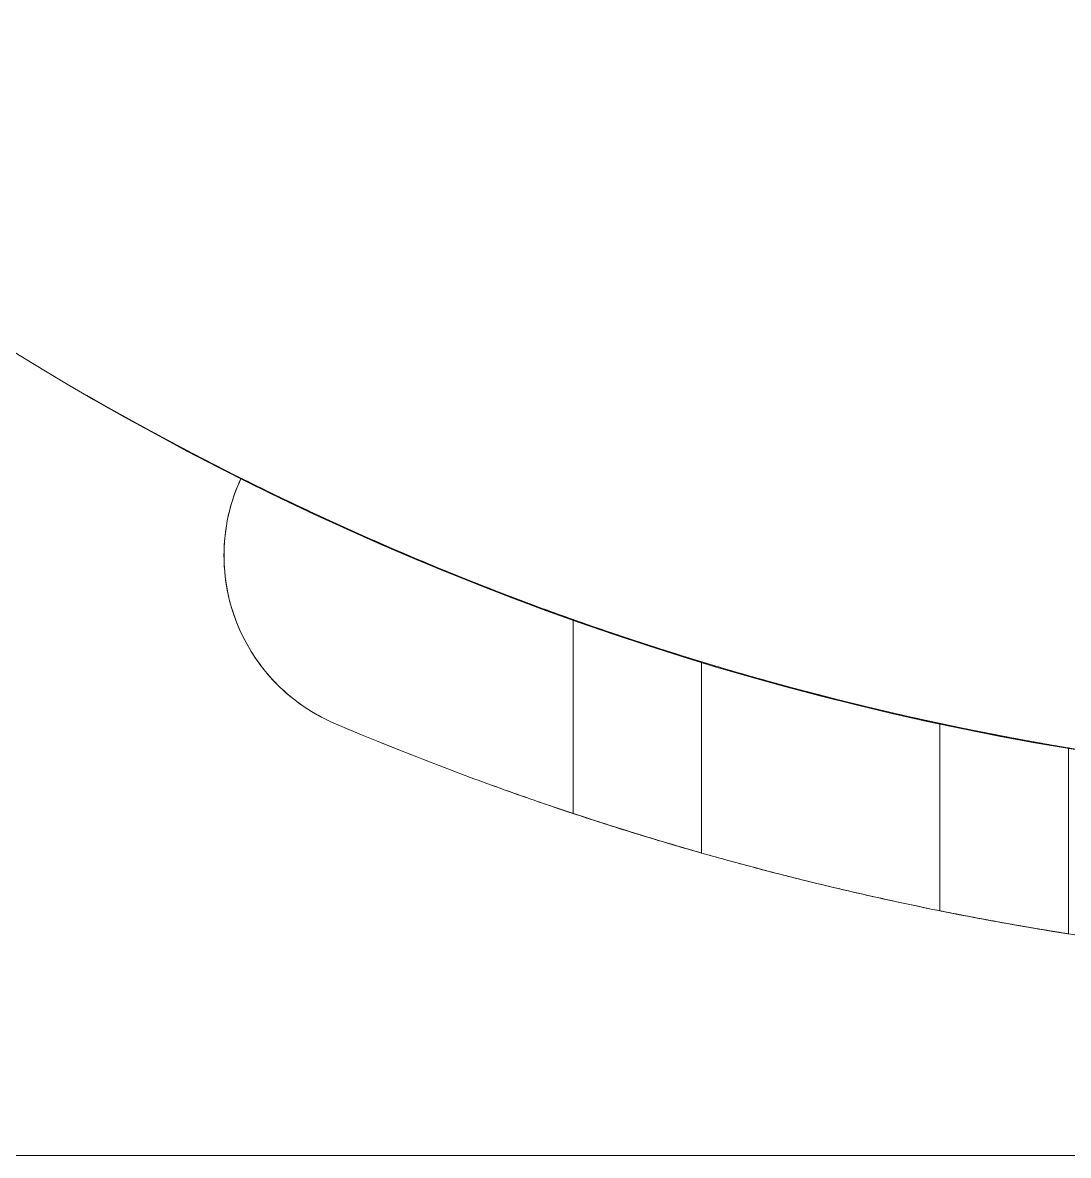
# Model space of a CAD drawing. Header units: millimetres. Extents: x -8546 to 211781, y -3000 to 31870.
# Drawn here: x 24425.63 to 24431.33, y 7060.87 to 7067.05 of the extents above; entities that cross this region are included whole.
import ezdxf

# ---------------------------------------------------------------- set-up
doc = ezdxf.new("R2010")
doc.units = ezdxf.units.MM
doc.layers.add('P-SANR-FIXT', color=6, linetype='Continuous', lineweight=9)

# ---------------------------------------------------------------- blocks, each defined once
blk = doc.blocks.new('Plumbing_Fixtures-Grohe-Allure-Rainshower_Shower_System_Wall_Mounted-12-METRIC - Allure 27 469 000-445960-1ste verdieping')
at = {"layer": 'P-SANR-FIXT'}
for p, q in [((3761.1422, 7063.7952), (3761.1422, 7062.738)), ((3761.1422, 7063.7952), (3761.1422, 7062.738)), ((3761.1422, 7063.7952), (3761.1422, 7062.738)), ((3761.1422, 7063.7952), (3761.1422, 7062.738)), ((3761.1422, 7063.7952), (3761.1422, 7062.738)), ((3761.1422, 7063.7952), (3761.1422, 7062.738)), ((3761.1422, 7063.7952), (3761.1422, 7062.738)), ((3761.8422, 7062.5226), (3761.8422, 7063.5649)), ((3761.8422, 7062.5226), (3761.8422, 7063.5649)), ((3761.8422, 7062.5226), (3761.8422, 7063.5649)), ((3761.8422, 7062.5226), (3761.8422, 7063.5649)), ((3761.8422, 7062.5226), (3761.8422, 7063.5649)), ((3761.8422, 7062.5226), (3761.8422, 7063.5649)), ((3763.1422, 7063.2289), (3763.1422, 7062.2076)), ((3763.1422, 7063.2289), (3763.1422, 7062.2076)), ((3763.1422, 7063.2289), (3763.1422, 7062.2076)), ((3763.1422, 7063.2289), (3763.1422, 7062.2076)), ((3763.1422, 7063.2289), (3763.1422, 7062.2076)), ((3763.1422, 7063.2289), (3763.1422, 7062.2076)), ((3763.8422, 7062.0821), (3763.8422, 7063.0952)), ((3763.8422, 7062.0821), (3763.8422, 7063.0952)), ((3763.8422, 7062.0821), (3763.8422, 7063.0952)), ((3763.8422, 7062.0821), (3763.8422, 7063.0952)), ((3763.8422, 7062.0821), (3763.8422, 7063.0952)), ((3763.8422, 7062.0821), (3763.8422, 7063.0952)), ((3763.8422, 7062.0821), (3763.8422, 7063.0952)), ((3752.7765, 7060.8742), (3780.4922, 7060.8742))]:
    blk.add_line(p, q, dxfattribs=at)
for start, end in [(180, 360), (240, 270)]:
    blk.add_arc((3766.4922, 7078.8742), 16, start, end, dxfattribs=at)
for points, knots in [([(3759.8247, 7063.2363), (3759.7639, 7063.2637), (3759.6501, 7063.3299), (3759.5171, 7063.446), (3759.414, 7063.5724), (3759.333, 7063.7085), (3759.2707, 7063.8704), (3759.2318, 7064.0734), (3759.2441, 7064.342), (3759.2973, 7064.4929), (3759.3315, 7064.566)], [0, 0, 0, 0, 0.125, 0.25, 0.354167, 0.458333, 0.583333, 0.6875, 0.833333, 1, 1, 1, 1]), ([(3759.8247, 7063.2363), (3759.7639, 7063.2637), (3759.6501, 7063.3299), (3759.5171, 7063.446), (3759.414, 7063.5724), (3759.333, 7063.7085), (3759.2707, 7063.8704), (3759.2318, 7064.0734), (3759.2441, 7064.342), (3759.2973, 7064.4929), (3759.3315, 7064.566)], [0, 0, 0, 0, 0.125, 0.25, 0.354167, 0.458333, 0.583333, 0.6875, 0.833333, 1, 1, 1, 1]), ([(3759.8247, 7063.2363), (3759.7639, 7063.2637), (3759.6501, 7063.3299), (3759.5171, 7063.446), (3759.414, 7063.5724), (3759.333, 7063.7085), (3759.2707, 7063.8704), (3759.2318, 7064.0734), (3759.2441, 7064.342), (3759.2973, 7064.4929), (3759.3315, 7064.566)], [0, 0, 0, 0, 0.125, 0.25, 0.354167, 0.458333, 0.583333, 0.6875, 0.833333, 1, 1, 1, 1]), ([(3759.8247, 7063.2363), (3759.7639, 7063.2637), (3759.6501, 7063.3299), (3759.5171, 7063.446), (3759.414, 7063.5724), (3759.333, 7063.7085), (3759.2707, 7063.8704), (3759.2318, 7064.0734), (3759.2441, 7064.342), (3759.2973, 7064.4929), (3759.3315, 7064.566)], [0, 0, 0, 0, 0.125, 0.25, 0.354167, 0.458333, 0.583333, 0.6875, 0.833333, 1, 1, 1, 1]), ([(3759.8247, 7063.2363), (3759.7639, 7063.2637), (3759.6501, 7063.3299), (3759.5171, 7063.446), (3759.414, 7063.5724), (3759.333, 7063.7085), (3759.2707, 7063.8704), (3759.2318, 7064.0734), (3759.2441, 7064.342), (3759.2973, 7064.4929), (3759.3315, 7064.566)], [0, 0, 0, 0, 0.125, 0.25, 0.354167, 0.458333, 0.583333, 0.6875, 0.833333, 1, 1, 1, 1]), ([(3759.8247, 7063.2363), (3759.7639, 7063.2637), (3759.6501, 7063.3299), (3759.5171, 7063.446), (3759.414, 7063.5724), (3759.333, 7063.7085), (3759.2707, 7063.8704), (3759.2318, 7064.0734), (3759.2441, 7064.342), (3759.2973, 7064.4929), (3759.3315, 7064.566)], [0, 0, 0, 0, 0.125, 0.25, 0.354167, 0.458333, 0.583333, 0.6875, 0.833333, 1, 1, 1, 1]), ([(3759.3315, 7064.566), (3759.3059, 7064.5112), (3759.2618, 7064.3922), (3759.231, 7064.1827), (3759.2462, 7063.9797), (3759.2911, 7063.8075), (3759.3608, 7063.6555), (3759.4507, 7063.523), (3759.5883, 7063.3738), (3759.7234, 7063.2819), (3759.8247, 7063.2363)], [0, 0, 0, 0, 0.125, 0.25, 0.354167, 0.458333, 0.583333, 0.6875, 0.791667, 1, 1, 1, 1]), ([(3759.3315, 7064.566), (3759.3059, 7064.5112), (3759.2618, 7064.3922), (3759.231, 7064.1827), (3759.2462, 7063.9797), (3759.2911, 7063.8075), (3759.3608, 7063.6555), (3759.4507, 7063.523), (3759.5883, 7063.3738), (3759.7234, 7063.2819), (3759.8247, 7063.2363)], [0, 0, 0, 0, 0.125, 0.25, 0.354167, 0.458333, 0.583333, 0.6875, 0.791667, 1, 1, 1, 1]), ([(3759.3315, 7064.566), (3759.3059, 7064.5112), (3759.2618, 7064.3922), (3759.231, 7064.1827), (3759.2462, 7063.9797), (3759.2911, 7063.8075), (3759.3608, 7063.6555), (3759.4507, 7063.523), (3759.5883, 7063.3738), (3759.7234, 7063.2819), (3759.8247, 7063.2363)], [0, 0, 0, 0, 0.125, 0.25, 0.354167, 0.458333, 0.583333, 0.6875, 0.791667, 1, 1, 1, 1]), ([(3759.3315, 7064.566), (3759.3059, 7064.5112), (3759.2618, 7064.3922), (3759.231, 7064.1827), (3759.2462, 7063.9797), (3759.2911, 7063.8075), (3759.3608, 7063.6555), (3759.4507, 7063.523), (3759.5883, 7063.3738), (3759.7234, 7063.2819), (3759.8247, 7063.2363)], [0, 0, 0, 0, 0.125, 0.25, 0.354167, 0.458333, 0.583333, 0.6875, 0.791667, 1, 1, 1, 1]), ([(3759.3315, 7064.566), (3759.3059, 7064.5112), (3759.2618, 7064.3922), (3759.231, 7064.1827), (3759.2462, 7063.9797), (3759.2911, 7063.8075), (3759.3608, 7063.6555), (3759.4507, 7063.523), (3759.5883, 7063.3738), (3759.7234, 7063.2819), (3759.8247, 7063.2363)], [0, 0, 0, 0, 0.125, 0.25, 0.354167, 0.458333, 0.583333, 0.6875, 0.791667, 1, 1, 1, 1]), ([(3759.3315, 7064.566), (3759.3059, 7064.5112), (3759.2618, 7064.3922), (3759.231, 7064.1827), (3759.2462, 7063.9797), (3759.2911, 7063.8075), (3759.3608, 7063.6555), (3759.4507, 7063.523), (3759.5883, 7063.3738), (3759.7234, 7063.2819), (3759.8247, 7063.2363)], [0, 0, 0, 0, 0.125, 0.25, 0.354167, 0.458333, 0.583333, 0.6875, 0.791667, 1, 1, 1, 1]), ([(3759.3315, 7064.566), (3759.402, 7064.5308), (3759.5639, 7064.4509), (3759.9892, 7064.2515), (3760.5324, 7064.0204), (3761.0163, 7063.839), (3761.299, 7063.74), (3761.4839, 7063.6779), (3761.6378, 7063.6282), (3761.7938, 7063.5794), (3761.8407, 7063.5653), (3761.8422, 7063.5649)], [0, 0, 0, 0, 0.111111, 0.222222, 0.444444, 0.583333, 0.652778, 0.722222, 0.791667, 0.861111, 1, 1, 1, 1]), ([(3761.8422, 7063.5649), (3761.841, 7063.5652), (3761.8114, 7063.5741), (3761.7099, 7063.6056), (3761.6084, 7063.6377), (3761.482, 7063.6787), (3761.2874, 7063.7438), (3760.9733, 7063.8541), (3760.5299, 7064.0236), (3760.0568, 7064.2226), (3759.631, 7064.418), (3759.4196, 7064.5219), (3759.3315, 7064.566)], [0, 0, 0, 0, 0.111111, 0.166667, 0.222222, 0.277778, 0.333333, 0.444444, 0.583333, 0.722222, 0.861111, 1, 1, 1, 1]), ([(3759.3315, 7064.566), (3759.402, 7064.5308), (3759.5639, 7064.4509), (3759.9892, 7064.2515), (3760.5324, 7064.0204), (3761.0163, 7063.839), (3761.299, 7063.74), (3761.4839, 7063.6779), (3761.6378, 7063.6282), (3761.7938, 7063.5794), (3761.8407, 7063.5653), (3761.8422, 7063.5649)], [0, 0, 0, 0, 0.111111, 0.222222, 0.444444, 0.583333, 0.652778, 0.722222, 0.791667, 0.861111, 1, 1, 1, 1]), ([(3761.8422, 7063.5649), (3761.841, 7063.5652), (3761.8114, 7063.5741), (3761.7099, 7063.6056), (3761.6084, 7063.6377), (3761.482, 7063.6787), (3761.2874, 7063.7438), (3760.9733, 7063.8541), (3760.5299, 7064.0236), (3760.0568, 7064.2226), (3759.631, 7064.418), (3759.4196, 7064.5219), (3759.3315, 7064.566)], [0, 0, 0, 0, 0.111111, 0.166667, 0.222222, 0.277778, 0.333333, 0.444444, 0.583333, 0.722222, 0.861111, 1, 1, 1, 1]), ([(3759.3315, 7064.566), (3759.402, 7064.5308), (3759.5639, 7064.4509), (3759.9892, 7064.2515), (3760.5324, 7064.0204), (3761.0163, 7063.839), (3761.299, 7063.74), (3761.4839, 7063.6779), (3761.6378, 7063.6282), (3761.7938, 7063.5794), (3761.8407, 7063.5653), (3761.8422, 7063.5649)], [0, 0, 0, 0, 0.111111, 0.222222, 0.444444, 0.583333, 0.652778, 0.722222, 0.791667, 0.861111, 1, 1, 1, 1]), ([(3761.8422, 7063.5649), (3761.841, 7063.5652), (3761.8114, 7063.5741), (3761.7099, 7063.6056), (3761.6084, 7063.6377), (3761.482, 7063.6787), (3761.2874, 7063.7438), (3760.9733, 7063.8541), (3760.5299, 7064.0236), (3760.0568, 7064.2226), (3759.631, 7064.418), (3759.4196, 7064.5219), (3759.3315, 7064.566)], [0, 0, 0, 0, 0.111111, 0.166667, 0.222222, 0.277778, 0.333333, 0.444444, 0.583333, 0.722222, 0.861111, 1, 1, 1, 1]), ([(3759.3315, 7064.566), (3759.402, 7064.5308), (3759.5639, 7064.4509), (3759.9892, 7064.2515), (3760.5324, 7064.0204), (3761.0163, 7063.839), (3761.299, 7063.74), (3761.4839, 7063.6779), (3761.6378, 7063.6282), (3761.7938, 7063.5794), (3761.8407, 7063.5653), (3761.8422, 7063.5649)], [0, 0, 0, 0, 0.111111, 0.222222, 0.444444, 0.583333, 0.652778, 0.722222, 0.791667, 0.861111, 1, 1, 1, 1]), ([(3761.8422, 7063.5649), (3761.841, 7063.5652), (3761.8114, 7063.5741), (3761.7099, 7063.6056), (3761.6084, 7063.6377), (3761.482, 7063.6787), (3761.2874, 7063.7438), (3760.9733, 7063.8541), (3760.5299, 7064.0236), (3760.0568, 7064.2226), (3759.631, 7064.418), (3759.4196, 7064.5219), (3759.3315, 7064.566)], [0, 0, 0, 0, 0.111111, 0.166667, 0.222222, 0.277778, 0.333333, 0.444444, 0.583333, 0.722222, 0.861111, 1, 1, 1, 1]), ([(3759.3315, 7064.566), (3759.402, 7064.5308), (3759.5639, 7064.4509), (3759.9892, 7064.2515), (3760.5324, 7064.0204), (3761.0163, 7063.839), (3761.299, 7063.74), (3761.4839, 7063.6779), (3761.6378, 7063.6282), (3761.7938, 7063.5794), (3761.8407, 7063.5653), (3761.8422, 7063.5649)], [0, 0, 0, 0, 0.111111, 0.222222, 0.444444, 0.583333, 0.652778, 0.722222, 0.791667, 0.861111, 1, 1, 1, 1]), ([(3761.8422, 7063.5649), (3761.841, 7063.5652), (3761.8114, 7063.5741), (3761.7099, 7063.6056), (3761.6084, 7063.6377), (3761.482, 7063.6787), (3761.2874, 7063.7438), (3760.9733, 7063.8541), (3760.5299, 7064.0236), (3760.0568, 7064.2226), (3759.631, 7064.418), (3759.4196, 7064.5219), (3759.3315, 7064.566)], [0, 0, 0, 0, 0.111111, 0.166667, 0.222222, 0.277778, 0.333333, 0.444444, 0.583333, 0.722222, 0.861111, 1, 1, 1, 1]), ([(3759.3315, 7064.566), (3759.402, 7064.5308), (3759.5639, 7064.4509), (3759.9892, 7064.2515), (3760.5324, 7064.0204), (3761.0163, 7063.839), (3761.299, 7063.74), (3761.4839, 7063.6779), (3761.6378, 7063.6282), (3761.7938, 7063.5794), (3761.8407, 7063.5653), (3761.8422, 7063.5649)], [0, 0, 0, 0, 0.111111, 0.222222, 0.444444, 0.583333, 0.652778, 0.722222, 0.791667, 0.861111, 1, 1, 1, 1]), ([(3761.8422, 7063.5649), (3761.841, 7063.5652), (3761.8114, 7063.5741), (3761.7099, 7063.6056), (3761.6084, 7063.6377), (3761.482, 7063.6787), (3761.2874, 7063.7438), (3760.9733, 7063.8541), (3760.5299, 7064.0236), (3760.0568, 7064.2226), (3759.631, 7064.418), (3759.4196, 7064.5219), (3759.3315, 7064.566)], [0, 0, 0, 0, 0.111111, 0.166667, 0.222222, 0.277778, 0.333333, 0.444444, 0.583333, 0.722222, 0.861111, 1, 1, 1, 1]), ([(3761.1422, 7063.7952), (3761.1434, 7063.7948), (3761.1589, 7063.7893), (3761.2187, 7063.7682), (3761.3223, 7063.7323), (3761.4582, 7063.6865), (3761.6251, 7063.6321), (3761.8159, 7063.5724), (3762.0267, 7063.5094), (3762.2689, 7063.4409), (3762.5416, 7063.3687), (3762.8277, 7063.2986), (3763.1075, 7063.2355), (3763.3543, 7063.1844), (3763.5629, 7063.1443), (3763.7757, 7063.1061), (3763.8398, 7063.0956), (3763.8422, 7063.0952)], [0, 0, 0, 0, 0.055556, 0.111111, 0.166667, 0.222222, 0.277778, 0.333333, 0.388889, 0.444444, 0.513889, 0.583333, 0.652778, 0.722222, 0.791667, 0.861111, 1, 1, 1, 1]), ([(3763.8422, 7063.0952), (3763.8412, 7063.0954), (3763.826, 7063.0979), (3763.7654, 7063.1082), (3763.661, 7063.1266), (3763.5233, 7063.1518), (3763.3519, 7063.1851), (3763.1566, 7063.2253), (3762.9413, 7063.2727), (3762.6956, 7063.3304), (3762.4222, 7063.3996), (3762.1381, 7063.4771), (3761.8639, 7063.5575), (3761.6227, 7063.6326), (3761.4195, 7063.6992), (3761.2083, 7063.7714), (3761.1453, 7063.7941), (3761.1422, 7063.7952)], [0, 0, 0, 0, 0.055556, 0.111111, 0.166667, 0.222222, 0.277778, 0.333333, 0.388889, 0.444444, 0.513889, 0.583333, 0.652778, 0.722222, 0.791667, 0.861111, 1, 1, 1, 1]), ([(3761.1422, 7063.7952), (3761.1434, 7063.7948), (3761.1589, 7063.7893), (3761.2187, 7063.7682), (3761.3223, 7063.7323), (3761.4582, 7063.6865), (3761.6251, 7063.6321), (3761.8159, 7063.5724), (3762.0267, 7063.5094), (3762.2689, 7063.4409), (3762.5416, 7063.3687), (3762.8277, 7063.2986), (3763.1075, 7063.2355), (3763.3543, 7063.1844), (3763.5629, 7063.1443), (3763.7757, 7063.1061), (3763.8398, 7063.0956), (3763.8422, 7063.0952)], [0, 0, 0, 0, 0.055556, 0.111111, 0.166667, 0.222222, 0.277778, 0.333333, 0.388889, 0.444444, 0.513889, 0.583333, 0.652778, 0.722222, 0.791667, 0.861111, 1, 1, 1, 1]), ([(3763.8422, 7063.0952), (3763.8412, 7063.0954), (3763.826, 7063.0979), (3763.7654, 7063.1082), (3763.661, 7063.1266), (3763.5233, 7063.1518), (3763.3519, 7063.1851), (3763.1566, 7063.2253), (3762.9413, 7063.2727), (3762.6956, 7063.3304), (3762.4222, 7063.3996), (3762.1381, 7063.4771), (3761.8639, 7063.5575), (3761.6227, 7063.6326), (3761.4195, 7063.6992), (3761.2083, 7063.7714), (3761.1453, 7063.7941), (3761.1422, 7063.7952)], [0, 0, 0, 0, 0.055556, 0.111111, 0.166667, 0.222222, 0.277778, 0.333333, 0.388889, 0.444444, 0.513889, 0.583333, 0.652778, 0.722222, 0.791667, 0.861111, 1, 1, 1, 1]), ([(3761.1422, 7063.7952), (3761.1434, 7063.7948), (3761.1589, 7063.7893), (3761.2187, 7063.7682), (3761.3223, 7063.7323), (3761.4582, 7063.6865), (3761.6251, 7063.6321), (3761.8159, 7063.5724), (3762.0267, 7063.5094), (3762.2689, 7063.4409), (3762.5416, 7063.3687), (3762.8277, 7063.2986), (3763.1075, 7063.2355), (3763.3543, 7063.1844), (3763.5629, 7063.1443), (3763.7757, 7063.1061), (3763.8398, 7063.0956), (3763.8422, 7063.0952)], [0, 0, 0, 0, 0.055556, 0.111111, 0.166667, 0.222222, 0.277778, 0.333333, 0.388889, 0.444444, 0.513889, 0.583333, 0.652778, 0.722222, 0.791667, 0.861111, 1, 1, 1, 1]), ([(3763.8422, 7063.0952), (3763.8412, 7063.0954), (3763.826, 7063.0979), (3763.7654, 7063.1082), (3763.661, 7063.1266), (3763.5233, 7063.1518), (3763.3519, 7063.1851), (3763.1566, 7063.2253), (3762.9413, 7063.2727), (3762.6956, 7063.3304), (3762.4222, 7063.3996), (3762.1381, 7063.4771), (3761.8639, 7063.5575), (3761.6227, 7063.6326), (3761.4195, 7063.6992), (3761.2083, 7063.7714), (3761.1453, 7063.7941), (3761.1422, 7063.7952)], [0, 0, 0, 0, 0.055556, 0.111111, 0.166667, 0.222222, 0.277778, 0.333333, 0.388889, 0.444444, 0.513889, 0.583333, 0.652778, 0.722222, 0.791667, 0.861111, 1, 1, 1, 1]), ([(3761.1422, 7063.7952), (3761.1434, 7063.7948), (3761.1589, 7063.7893), (3761.2187, 7063.7682), (3761.3223, 7063.7323), (3761.4582, 7063.6865), (3761.6251, 7063.6321), (3761.8159, 7063.5724), (3762.0267, 7063.5094), (3762.2689, 7063.4409), (3762.5416, 7063.3687), (3762.8277, 7063.2986), (3763.1075, 7063.2355), (3763.3543, 7063.1844), (3763.5629, 7063.1443), (3763.7757, 7063.1061), (3763.8398, 7063.0956), (3763.8422, 7063.0952)], [0, 0, 0, 0, 0.055556, 0.111111, 0.166667, 0.222222, 0.277778, 0.333333, 0.388889, 0.444444, 0.513889, 0.583333, 0.652778, 0.722222, 0.791667, 0.861111, 1, 1, 1, 1]), ([(3763.8422, 7063.0952), (3763.8412, 7063.0954), (3763.826, 7063.0979), (3763.7654, 7063.1082), (3763.661, 7063.1266), (3763.5233, 7063.1518), (3763.3519, 7063.1851), (3763.1566, 7063.2253), (3762.9413, 7063.2727), (3762.6956, 7063.3304), (3762.4222, 7063.3996), (3762.1381, 7063.4771), (3761.8639, 7063.5575), (3761.6227, 7063.6326), (3761.4195, 7063.6992), (3761.2083, 7063.7714), (3761.1453, 7063.7941), (3761.1422, 7063.7952)], [0, 0, 0, 0, 0.055556, 0.111111, 0.166667, 0.222222, 0.277778, 0.333333, 0.388889, 0.444444, 0.513889, 0.583333, 0.652778, 0.722222, 0.791667, 0.861111, 1, 1, 1, 1]), ([(3761.1422, 7063.7952), (3761.1434, 7063.7948), (3761.1589, 7063.7893), (3761.2187, 7063.7682), (3761.3223, 7063.7323), (3761.4582, 7063.6865), (3761.6251, 7063.6321), (3761.8159, 7063.5724), (3762.0267, 7063.5094), (3762.2689, 7063.4409), (3762.5416, 7063.3687), (3762.8277, 7063.2986), (3763.1075, 7063.2355), (3763.3543, 7063.1844), (3763.5629, 7063.1443), (3763.7757, 7063.1061), (3763.8398, 7063.0956), (3763.8422, 7063.0952)], [0, 0, 0, 0, 0.055556, 0.111111, 0.166667, 0.222222, 0.277778, 0.333333, 0.388889, 0.444444, 0.513889, 0.583333, 0.652778, 0.722222, 0.791667, 0.861111, 1, 1, 1, 1]), ([(3763.8422, 7063.0952), (3763.8412, 7063.0954), (3763.826, 7063.0979), (3763.7654, 7063.1082), (3763.661, 7063.1266), (3763.5233, 7063.1518), (3763.3519, 7063.1851), (3763.1566, 7063.2253), (3762.9413, 7063.2727), (3762.6956, 7063.3304), (3762.4222, 7063.3996), (3762.1381, 7063.4771), (3761.8639, 7063.5575), (3761.6227, 7063.6326), (3761.4195, 7063.6992), (3761.2083, 7063.7714), (3761.1453, 7063.7941), (3761.1422, 7063.7952)], [0, 0, 0, 0, 0.055556, 0.111111, 0.166667, 0.222222, 0.277778, 0.333333, 0.388889, 0.444444, 0.513889, 0.583333, 0.652778, 0.722222, 0.791667, 0.861111, 1, 1, 1, 1]), ([(3761.1422, 7063.7952), (3761.1434, 7063.7948), (3761.1589, 7063.7893), (3761.2187, 7063.7682), (3761.3223, 7063.7323), (3761.4582, 7063.6865), (3761.6251, 7063.6321), (3761.8159, 7063.5724), (3762.0267, 7063.5094), (3762.2689, 7063.4409), (3762.5416, 7063.3687), (3762.8277, 7063.2986), (3763.1075, 7063.2355), (3763.3543, 7063.1844), (3763.5629, 7063.1443), (3763.7757, 7063.1061), (3763.8398, 7063.0956), (3763.8422, 7063.0952)], [0, 0, 0, 0, 0.055556, 0.111111, 0.166667, 0.222222, 0.277778, 0.333333, 0.388889, 0.444444, 0.513889, 0.583333, 0.652778, 0.722222, 0.791667, 0.861111, 1, 1, 1, 1]), ([(3763.8422, 7063.0952), (3763.8412, 7063.0954), (3763.826, 7063.0979), (3763.7654, 7063.1082), (3763.661, 7063.1266), (3763.5233, 7063.1518), (3763.3519, 7063.1851), (3763.1566, 7063.2253), (3762.9413, 7063.2727), (3762.6956, 7063.3304), (3762.4222, 7063.3996), (3762.1381, 7063.4771), (3761.8639, 7063.5575), (3761.6227, 7063.6326), (3761.4195, 7063.6992), (3761.2083, 7063.7714), (3761.1453, 7063.7941), (3761.1422, 7063.7952)], [0, 0, 0, 0, 0.055556, 0.111111, 0.166667, 0.222222, 0.277778, 0.333333, 0.388889, 0.444444, 0.513889, 0.583333, 0.652778, 0.722222, 0.791667, 0.861111, 1, 1, 1, 1]), ([(3761.1422, 7063.7952), (3761.1434, 7063.7948), (3761.1589, 7063.7893), (3761.2187, 7063.7682), (3761.3223, 7063.7323), (3761.4582, 7063.6865), (3761.6251, 7063.6321), (3761.8159, 7063.5724), (3762.0267, 7063.5094), (3762.2689, 7063.4409), (3762.5416, 7063.3687), (3762.8277, 7063.2986), (3763.1075, 7063.2355), (3763.3543, 7063.1844), (3763.5629, 7063.1443), (3763.7757, 7063.1061), (3763.8398, 7063.0956), (3763.8422, 7063.0952)], [0, 0, 0, 0, 0.055556, 0.111111, 0.166667, 0.222222, 0.277778, 0.333333, 0.388889, 0.444444, 0.513889, 0.583333, 0.652778, 0.722222, 0.791667, 0.861111, 1, 1, 1, 1]), ([(3763.8422, 7063.0952), (3763.8412, 7063.0954), (3763.826, 7063.0979), (3763.7654, 7063.1082), (3763.661, 7063.1266), (3763.5233, 7063.1518), (3763.3519, 7063.1851), (3763.1566, 7063.2253), (3762.9413, 7063.2727), (3762.6956, 7063.3304), (3762.4222, 7063.3996), (3762.1381, 7063.4771), (3761.8639, 7063.5575), (3761.6227, 7063.6326), (3761.4195, 7063.6992), (3761.2083, 7063.7714), (3761.1453, 7063.7941), (3761.1422, 7063.7952)], [0, 0, 0, 0, 0.055556, 0.111111, 0.166667, 0.222222, 0.277778, 0.333333, 0.388889, 0.444444, 0.513889, 0.583333, 0.652778, 0.722222, 0.791667, 0.861111, 1, 1, 1, 1]), ([(3759.8247, 7063.2363), (3760.0043, 7063.1597), (3760.2976, 7063.0404), (3760.7067, 7062.8879), (3761.0301, 7062.7744), (3761.3482, 7062.6701), (3761.6226, 7062.586), (3761.8013, 7062.5341), (3761.8416, 7062.5227), (3761.8422, 7062.5226)], [0, 0, 0, 0, 0.222222, 0.333333, 0.444444, 0.583333, 0.722222, 0.861111, 1, 1, 1, 1]), ([(3761.8422, 7062.5226), (3761.8413, 7062.5228), (3761.7619, 7062.545), (3761.5179, 7062.6178), (3761.2612, 7062.6981), (3760.9344, 7062.8068), (3760.4257, 7062.9893), (3760.0493, 7063.1406), (3759.8247, 7063.2363)], [0, 0, 0, 0, 0.222222, 0.333333, 0.444444, 0.583333, 0.722222, 1, 1, 1, 1]), ([(3759.8247, 7063.2363), (3760.0043, 7063.1597), (3760.2976, 7063.0404), (3760.7067, 7062.8879), (3761.0301, 7062.7744), (3761.3482, 7062.6701), (3761.6226, 7062.586), (3761.8013, 7062.5341), (3761.8416, 7062.5227), (3761.8422, 7062.5226)], [0, 0, 0, 0, 0.222222, 0.333333, 0.444444, 0.583333, 0.722222, 0.861111, 1, 1, 1, 1]), ([(3761.8422, 7062.5226), (3761.8413, 7062.5228), (3761.7619, 7062.545), (3761.5179, 7062.6178), (3761.2612, 7062.6981), (3760.9344, 7062.8068), (3760.4257, 7062.9893), (3760.0493, 7063.1406), (3759.8247, 7063.2363)], [0, 0, 0, 0, 0.222222, 0.333333, 0.444444, 0.583333, 0.722222, 1, 1, 1, 1]), ([(3759.8247, 7063.2363), (3760.0043, 7063.1597), (3760.2976, 7063.0404), (3760.7067, 7062.8879), (3761.0301, 7062.7744), (3761.3482, 7062.6701), (3761.6226, 7062.586), (3761.8013, 7062.5341), (3761.8416, 7062.5227), (3761.8422, 7062.5226)], [0, 0, 0, 0, 0.222222, 0.333333, 0.444444, 0.583333, 0.722222, 0.861111, 1, 1, 1, 1]), ([(3761.8422, 7062.5226), (3761.8413, 7062.5228), (3761.7619, 7062.545), (3761.5179, 7062.6178), (3761.2612, 7062.6981), (3760.9344, 7062.8068), (3760.4257, 7062.9893), (3760.0493, 7063.1406), (3759.8247, 7063.2363)], [0, 0, 0, 0, 0.222222, 0.333333, 0.444444, 0.583333, 0.722222, 1, 1, 1, 1]), ([(3759.8247, 7063.2363), (3760.0043, 7063.1597), (3760.2976, 7063.0404), (3760.7067, 7062.8879), (3761.0301, 7062.7744), (3761.3482, 7062.6701), (3761.6226, 7062.586), (3761.8013, 7062.5341), (3761.8416, 7062.5227), (3761.8422, 7062.5226)], [0, 0, 0, 0, 0.222222, 0.333333, 0.444444, 0.583333, 0.722222, 0.861111, 1, 1, 1, 1]), ([(3761.8422, 7062.5226), (3761.8413, 7062.5228), (3761.7619, 7062.545), (3761.5179, 7062.6178), (3761.2612, 7062.6981), (3760.9344, 7062.8068), (3760.4257, 7062.9893), (3760.0493, 7063.1406), (3759.8247, 7063.2363)], [0, 0, 0, 0, 0.222222, 0.333333, 0.444444, 0.583333, 0.722222, 1, 1, 1, 1]), ([(3759.8247, 7063.2363), (3760.0043, 7063.1597), (3760.2976, 7063.0404), (3760.7067, 7062.8879), (3761.0301, 7062.7744), (3761.3482, 7062.6701), (3761.6226, 7062.586), (3761.8013, 7062.5341), (3761.8416, 7062.5227), (3761.8422, 7062.5226)], [0, 0, 0, 0, 0.222222, 0.333333, 0.444444, 0.583333, 0.722222, 0.861111, 1, 1, 1, 1]), ([(3761.8422, 7062.5226), (3761.8413, 7062.5228), (3761.7619, 7062.545), (3761.5179, 7062.6178), (3761.2612, 7062.6981), (3760.9344, 7062.8068), (3760.4257, 7062.9893), (3760.0493, 7063.1406), (3759.8247, 7063.2363)], [0, 0, 0, 0, 0.222222, 0.333333, 0.444444, 0.583333, 0.722222, 1, 1, 1, 1]), ([(3759.8247, 7063.2363), (3760.0043, 7063.1597), (3760.2976, 7063.0404), (3760.7067, 7062.8879), (3761.0301, 7062.7744), (3761.3482, 7062.6701), (3761.6226, 7062.586), (3761.8013, 7062.5341), (3761.8416, 7062.5227), (3761.8422, 7062.5226)], [0, 0, 0, 0, 0.222222, 0.333333, 0.444444, 0.583333, 0.722222, 0.861111, 1, 1, 1, 1]), ([(3761.8422, 7062.5226), (3761.8413, 7062.5228), (3761.7619, 7062.545), (3761.5179, 7062.6178), (3761.2612, 7062.6981), (3760.9344, 7062.8068), (3760.4257, 7062.9893), (3760.0493, 7063.1406), (3759.8247, 7063.2363)], [0, 0, 0, 0, 0.222222, 0.333333, 0.444444, 0.583333, 0.722222, 1, 1, 1, 1]), ([(3763.1422, 7063.2289), (3763.1431, 7063.2287), (3763.158, 7063.2255), (3763.217, 7063.213), (3763.319, 7063.1919), (3763.4536, 7063.1652), (3763.6209, 7063.1336), (3763.8126, 7063.0998), (3764.0262, 7063.0649), (3764.2715, 7063.0284), (3764.548, 7062.9919), (3764.8367, 7062.9593), (3765.1174, 7062.9327), (3765.3627, 7062.9136), (3765.5689, 7062.9006), (3765.7773, 7062.8898), (3765.8401, 7062.8875), (3765.8422, 7062.8875)], [0, 0, 0, 0, 0.055556, 0.111111, 0.166667, 0.222222, 0.277778, 0.333333, 0.388889, 0.444444, 0.513889, 0.583333, 0.652778, 0.722222, 0.791667, 0.861111, 1, 1, 1, 1]), ([(3765.8422, 7062.8875), (3765.8413, 7062.8875), (3765.8266, 7062.8881), (3765.7672, 7062.8906), (3765.665, 7062.8955), (3765.5297, 7062.903), (3765.3603, 7062.914), (3765.1663, 7062.9288), (3764.9506, 7062.9482), (3764.7037, 7062.9738), (3764.4269, 7063.0072), (3764.1392, 7063.0473), (3763.861, 7063.0913), (3763.6185, 7063.1339), (3763.4149, 7063.1726), (3763.2068, 7063.2147), (3763.1446, 7063.2284), (3763.1422, 7063.2289)], [0, 0, 0, 0, 0.055556, 0.111111, 0.166667, 0.222222, 0.277778, 0.333333, 0.388889, 0.444444, 0.513889, 0.583333, 0.652778, 0.722222, 0.791667, 0.861111, 1, 1, 1, 1]), ([(3763.1422, 7063.2289), (3763.1431, 7063.2287), (3763.158, 7063.2255), (3763.217, 7063.213), (3763.319, 7063.1919), (3763.4536, 7063.1652), (3763.6209, 7063.1336), (3763.8126, 7063.0998), (3764.0262, 7063.0649), (3764.2715, 7063.0284), (3764.548, 7062.9919), (3764.8367, 7062.9593), (3765.1174, 7062.9327), (3765.3627, 7062.9136), (3765.5689, 7062.9006), (3765.7773, 7062.8898), (3765.8401, 7062.8875), (3765.8422, 7062.8875)], [0, 0, 0, 0, 0.055556, 0.111111, 0.166667, 0.222222, 0.277778, 0.333333, 0.388889, 0.444444, 0.513889, 0.583333, 0.652778, 0.722222, 0.791667, 0.861111, 1, 1, 1, 1]), ([(3765.8422, 7062.8875), (3765.8413, 7062.8875), (3765.8266, 7062.8881), (3765.7672, 7062.8906), (3765.665, 7062.8955), (3765.5297, 7062.903), (3765.3603, 7062.914), (3765.1663, 7062.9288), (3764.9506, 7062.9482), (3764.7037, 7062.9738), (3764.4269, 7063.0072), (3764.1392, 7063.0473), (3763.861, 7063.0913), (3763.6185, 7063.1339), (3763.4149, 7063.1726), (3763.2068, 7063.2147), (3763.1446, 7063.2284), (3763.1422, 7063.2289)], [0, 0, 0, 0, 0.055556, 0.111111, 0.166667, 0.222222, 0.277778, 0.333333, 0.388889, 0.444444, 0.513889, 0.583333, 0.652778, 0.722222, 0.791667, 0.861111, 1, 1, 1, 1]), ([(3763.1422, 7063.2289), (3763.1431, 7063.2287), (3763.158, 7063.2255), (3763.217, 7063.213), (3763.319, 7063.1919), (3763.4536, 7063.1652), (3763.6209, 7063.1336), (3763.8126, 7063.0998), (3764.0262, 7063.0649), (3764.2715, 7063.0284), (3764.548, 7062.9919), (3764.8367, 7062.9593), (3765.1174, 7062.9327), (3765.3627, 7062.9136), (3765.5689, 7062.9006), (3765.7773, 7062.8898), (3765.8401, 7062.8875), (3765.8422, 7062.8875)], [0, 0, 0, 0, 0.055556, 0.111111, 0.166667, 0.222222, 0.277778, 0.333333, 0.388889, 0.444444, 0.513889, 0.583333, 0.652778, 0.722222, 0.791667, 0.861111, 1, 1, 1, 1]), ([(3765.8422, 7062.8875), (3765.8413, 7062.8875), (3765.8266, 7062.8881), (3765.7672, 7062.8906), (3765.665, 7062.8955), (3765.5297, 7062.903), (3765.3603, 7062.914), (3765.1663, 7062.9288), (3764.9506, 7062.9482), (3764.7037, 7062.9738), (3764.4269, 7063.0072), (3764.1392, 7063.0473), (3763.861, 7063.0913), (3763.6185, 7063.1339), (3763.4149, 7063.1726), (3763.2068, 7063.2147), (3763.1446, 7063.2284), (3763.1422, 7063.2289)], [0, 0, 0, 0, 0.055556, 0.111111, 0.166667, 0.222222, 0.277778, 0.333333, 0.388889, 0.444444, 0.513889, 0.583333, 0.652778, 0.722222, 0.791667, 0.861111, 1, 1, 1, 1]), ([(3763.1422, 7063.2289), (3763.1431, 7063.2287), (3763.158, 7063.2255), (3763.217, 7063.213), (3763.319, 7063.1919), (3763.4536, 7063.1652), (3763.6209, 7063.1336), (3763.8126, 7063.0998), (3764.0262, 7063.0649), (3764.2715, 7063.0284), (3764.548, 7062.9919), (3764.8367, 7062.9593), (3765.1174, 7062.9327), (3765.3627, 7062.9136), (3765.5689, 7062.9006), (3765.7773, 7062.8898), (3765.8401, 7062.8875), (3765.8422, 7062.8875)], [0, 0, 0, 0, 0.055556, 0.111111, 0.166667, 0.222222, 0.277778, 0.333333, 0.388889, 0.444444, 0.513889, 0.583333, 0.652778, 0.722222, 0.791667, 0.861111, 1, 1, 1, 1]), ([(3765.8422, 7062.8875), (3765.8413, 7062.8875), (3765.8266, 7062.8881), (3765.7672, 7062.8906), (3765.665, 7062.8955), (3765.5297, 7062.903), (3765.3603, 7062.914), (3765.1663, 7062.9288), (3764.9506, 7062.9482), (3764.7037, 7062.9738), (3764.4269, 7063.0072), (3764.1392, 7063.0473), (3763.861, 7063.0913), (3763.6185, 7063.1339), (3763.4149, 7063.1726), (3763.2068, 7063.2147), (3763.1446, 7063.2284), (3763.1422, 7063.2289)], [0, 0, 0, 0, 0.055556, 0.111111, 0.166667, 0.222222, 0.277778, 0.333333, 0.388889, 0.444444, 0.513889, 0.583333, 0.652778, 0.722222, 0.791667, 0.861111, 1, 1, 1, 1]), ([(3763.1422, 7063.2289), (3763.1431, 7063.2287), (3763.158, 7063.2255), (3763.217, 7063.213), (3763.319, 7063.1919), (3763.4536, 7063.1652), (3763.6209, 7063.1336), (3763.8126, 7063.0998), (3764.0262, 7063.0649), (3764.2715, 7063.0284), (3764.548, 7062.9919), (3764.8367, 7062.9593), (3765.1174, 7062.9327), (3765.3627, 7062.9136), (3765.5689, 7062.9006), (3765.7773, 7062.8898), (3765.8401, 7062.8875), (3765.8422, 7062.8875)], [0, 0, 0, 0, 0.055556, 0.111111, 0.166667, 0.222222, 0.277778, 0.333333, 0.388889, 0.444444, 0.513889, 0.583333, 0.652778, 0.722222, 0.791667, 0.861111, 1, 1, 1, 1]), ([(3765.8422, 7062.8875), (3765.8413, 7062.8875), (3765.8266, 7062.8881), (3765.7672, 7062.8906), (3765.665, 7062.8955), (3765.5297, 7062.903), (3765.3603, 7062.914), (3765.1663, 7062.9288), (3764.9506, 7062.9482), (3764.7037, 7062.9738), (3764.4269, 7063.0072), (3764.1392, 7063.0473), (3763.861, 7063.0913), (3763.6185, 7063.1339), (3763.4149, 7063.1726), (3763.2068, 7063.2147), (3763.1446, 7063.2284), (3763.1422, 7063.2289)], [0, 0, 0, 0, 0.055556, 0.111111, 0.166667, 0.222222, 0.277778, 0.333333, 0.388889, 0.444444, 0.513889, 0.583333, 0.652778, 0.722222, 0.791667, 0.861111, 1, 1, 1, 1]), ([(3763.1422, 7063.2289), (3763.1431, 7063.2287), (3763.158, 7063.2255), (3763.217, 7063.213), (3763.319, 7063.1919), (3763.4536, 7063.1652), (3763.6209, 7063.1336), (3763.8126, 7063.0998), (3764.0262, 7063.0649), (3764.2715, 7063.0284), (3764.548, 7062.9919), (3764.8367, 7062.9593), (3765.1174, 7062.9327), (3765.3627, 7062.9136), (3765.5689, 7062.9006), (3765.7773, 7062.8898), (3765.8401, 7062.8875), (3765.8422, 7062.8875)], [0, 0, 0, 0, 0.055556, 0.111111, 0.166667, 0.222222, 0.277778, 0.333333, 0.388889, 0.444444, 0.513889, 0.583333, 0.652778, 0.722222, 0.791667, 0.861111, 1, 1, 1, 1]), ([(3765.8422, 7062.8875), (3765.8413, 7062.8875), (3765.8266, 7062.8881), (3765.7672, 7062.8906), (3765.665, 7062.8955), (3765.5297, 7062.903), (3765.3603, 7062.914), (3765.1663, 7062.9288), (3764.9506, 7062.9482), (3764.7037, 7062.9738), (3764.4269, 7063.0072), (3764.1392, 7063.0473), (3763.861, 7063.0913), (3763.6185, 7063.1339), (3763.4149, 7063.1726), (3763.2068, 7063.2147), (3763.1446, 7063.2284), (3763.1422, 7063.2289)], [0, 0, 0, 0, 0.055556, 0.111111, 0.166667, 0.222222, 0.277778, 0.333333, 0.388889, 0.444444, 0.513889, 0.583333, 0.652778, 0.722222, 0.791667, 0.861111, 1, 1, 1, 1]), ([(3763.8422, 7062.0821), (3763.8412, 7062.0822), (3763.8261, 7062.0846), (3763.7657, 7062.0942), (3763.6616, 7062.1114), (3763.5244, 7062.1351), (3763.3534, 7062.1662), (3763.1583, 7062.2039), (3762.9431, 7062.2483), (3762.6973, 7062.3025), (3762.4233, 7062.3674), (3762.1387, 7062.4403), (3761.8637, 7062.5157), (3761.6222, 7062.5861), (3761.4188, 7062.6485), (3761.2081, 7062.7158), (3761.1451, 7062.737), (3761.1422, 7062.738)], [0, 0, 0, 0, 0.055556, 0.111111, 0.166667, 0.222222, 0.277778, 0.333333, 0.388889, 0.444444, 0.513889, 0.583333, 0.652778, 0.722222, 0.791667, 0.861111, 1, 1, 1, 1]), ([(3761.1422, 7062.738), (3761.1433, 7062.7376), (3761.1587, 7062.7325), (3761.2184, 7062.7129), (3761.3218, 7062.6794), (3761.4575, 7062.6366), (3761.6246, 7062.5856), (3761.8156, 7062.5297), (3762.027, 7062.4706), (3762.2697, 7062.4062), (3762.543, 7062.3384), (3762.8295, 7062.2726), (3763.1093, 7062.2135), (3763.3557, 7062.1655), (3763.5639, 7062.128), (3763.776, 7062.0922), (3763.8398, 7062.0824), (3763.8422, 7062.0821)], [0, 0, 0, 0, 0.055556, 0.111111, 0.166667, 0.222222, 0.277778, 0.333333, 0.388889, 0.444444, 0.513889, 0.583333, 0.652778, 0.722222, 0.791667, 0.861111, 1, 1, 1, 1]), ([(3763.8422, 7062.0821), (3763.8412, 7062.0822), (3763.8261, 7062.0846), (3763.7657, 7062.0942), (3763.6616, 7062.1114), (3763.5244, 7062.1351), (3763.3534, 7062.1662), (3763.1583, 7062.2039), (3762.9431, 7062.2483), (3762.6973, 7062.3025), (3762.4233, 7062.3674), (3762.1387, 7062.4403), (3761.8637, 7062.5157), (3761.6222, 7062.5861), (3761.4188, 7062.6485), (3761.2081, 7062.7158), (3761.1451, 7062.737), (3761.1422, 7062.738)], [0, 0, 0, 0, 0.055556, 0.111111, 0.166667, 0.222222, 0.277778, 0.333333, 0.388889, 0.444444, 0.513889, 0.583333, 0.652778, 0.722222, 0.791667, 0.861111, 1, 1, 1, 1]), ([(3761.1422, 7062.738), (3761.1433, 7062.7376), (3761.1587, 7062.7325), (3761.2184, 7062.7129), (3761.3218, 7062.6794), (3761.4575, 7062.6366), (3761.6246, 7062.5856), (3761.8156, 7062.5297), (3762.027, 7062.4706), (3762.2697, 7062.4062), (3762.543, 7062.3384), (3762.8295, 7062.2726), (3763.1093, 7062.2135), (3763.3557, 7062.1655), (3763.5639, 7062.128), (3763.776, 7062.0922), (3763.8398, 7062.0824), (3763.8422, 7062.0821)], [0, 0, 0, 0, 0.055556, 0.111111, 0.166667, 0.222222, 0.277778, 0.333333, 0.388889, 0.444444, 0.513889, 0.583333, 0.652778, 0.722222, 0.791667, 0.861111, 1, 1, 1, 1]), ([(3763.8422, 7062.0821), (3763.8412, 7062.0822), (3763.8261, 7062.0846), (3763.7657, 7062.0942), (3763.6616, 7062.1114), (3763.5244, 7062.1351), (3763.3534, 7062.1662), (3763.1583, 7062.2039), (3762.9431, 7062.2483), (3762.6973, 7062.3025), (3762.4233, 7062.3674), (3762.1387, 7062.4403), (3761.8637, 7062.5157), (3761.6222, 7062.5861), (3761.4188, 7062.6485), (3761.2081, 7062.7158), (3761.1451, 7062.737), (3761.1422, 7062.738)], [0, 0, 0, 0, 0.055556, 0.111111, 0.166667, 0.222222, 0.277778, 0.333333, 0.388889, 0.444444, 0.513889, 0.583333, 0.652778, 0.722222, 0.791667, 0.861111, 1, 1, 1, 1]), ([(3761.1422, 7062.738), (3761.1433, 7062.7376), (3761.1587, 7062.7325), (3761.2184, 7062.7129), (3761.3218, 7062.6794), (3761.4575, 7062.6366), (3761.6246, 7062.5856), (3761.8156, 7062.5297), (3762.027, 7062.4706), (3762.2697, 7062.4062), (3762.543, 7062.3384), (3762.8295, 7062.2726), (3763.1093, 7062.2135), (3763.3557, 7062.1655), (3763.5639, 7062.128), (3763.776, 7062.0922), (3763.8398, 7062.0824), (3763.8422, 7062.0821)], [0, 0, 0, 0, 0.055556, 0.111111, 0.166667, 0.222222, 0.277778, 0.333333, 0.388889, 0.444444, 0.513889, 0.583333, 0.652778, 0.722222, 0.791667, 0.861111, 1, 1, 1, 1]), ([(3763.8422, 7062.0821), (3763.8412, 7062.0822), (3763.8261, 7062.0846), (3763.7657, 7062.0942), (3763.6616, 7062.1114), (3763.5244, 7062.1351), (3763.3534, 7062.1662), (3763.1583, 7062.2039), (3762.9431, 7062.2483), (3762.6973, 7062.3025), (3762.4233, 7062.3674), (3762.1387, 7062.4403), (3761.8637, 7062.5157), (3761.6222, 7062.5861), (3761.4188, 7062.6485), (3761.2081, 7062.7158), (3761.1451, 7062.737), (3761.1422, 7062.738)], [0, 0, 0, 0, 0.055556, 0.111111, 0.166667, 0.222222, 0.277778, 0.333333, 0.388889, 0.444444, 0.513889, 0.583333, 0.652778, 0.722222, 0.791667, 0.861111, 1, 1, 1, 1]), ([(3761.1422, 7062.738), (3761.1433, 7062.7376), (3761.1587, 7062.7325), (3761.2184, 7062.7129), (3761.3218, 7062.6794), (3761.4575, 7062.6366), (3761.6246, 7062.5856), (3761.8156, 7062.5297), (3762.027, 7062.4706), (3762.2697, 7062.4062), (3762.543, 7062.3384), (3762.8295, 7062.2726), (3763.1093, 7062.2135), (3763.3557, 7062.1655), (3763.5639, 7062.128), (3763.776, 7062.0922), (3763.8398, 7062.0824), (3763.8422, 7062.0821)], [0, 0, 0, 0, 0.055556, 0.111111, 0.166667, 0.222222, 0.277778, 0.333333, 0.388889, 0.444444, 0.513889, 0.583333, 0.652778, 0.722222, 0.791667, 0.861111, 1, 1, 1, 1]), ([(3763.8422, 7062.0821), (3763.8412, 7062.0822), (3763.8261, 7062.0846), (3763.7657, 7062.0942), (3763.6616, 7062.1114), (3763.5244, 7062.1351), (3763.3534, 7062.1662), (3763.1583, 7062.2039), (3762.9431, 7062.2483), (3762.6973, 7062.3025), (3762.4233, 7062.3674), (3762.1387, 7062.4403), (3761.8637, 7062.5157), (3761.6222, 7062.5861), (3761.4188, 7062.6485), (3761.2081, 7062.7158), (3761.1451, 7062.737), (3761.1422, 7062.738)], [0, 0, 0, 0, 0.055556, 0.111111, 0.166667, 0.222222, 0.277778, 0.333333, 0.388889, 0.444444, 0.513889, 0.583333, 0.652778, 0.722222, 0.791667, 0.861111, 1, 1, 1, 1]), ([(3761.1422, 7062.738), (3761.1433, 7062.7376), (3761.1587, 7062.7325), (3761.2184, 7062.7129), (3761.3218, 7062.6794), (3761.4575, 7062.6366), (3761.6246, 7062.5856), (3761.8156, 7062.5297), (3762.027, 7062.4706), (3762.2697, 7062.4062), (3762.543, 7062.3384), (3762.8295, 7062.2726), (3763.1093, 7062.2135), (3763.3557, 7062.1655), (3763.5639, 7062.128), (3763.776, 7062.0922), (3763.8398, 7062.0824), (3763.8422, 7062.0821)], [0, 0, 0, 0, 0.055556, 0.111111, 0.166667, 0.222222, 0.277778, 0.333333, 0.388889, 0.444444, 0.513889, 0.583333, 0.652778, 0.722222, 0.791667, 0.861111, 1, 1, 1, 1]), ([(3763.8422, 7062.0821), (3763.8412, 7062.0822), (3763.8261, 7062.0846), (3763.7657, 7062.0942), (3763.6616, 7062.1114), (3763.5244, 7062.1351), (3763.3534, 7062.1662), (3763.1583, 7062.2039), (3762.9431, 7062.2483), (3762.6973, 7062.3025), (3762.4233, 7062.3674), (3762.1387, 7062.4403), (3761.8637, 7062.5157), (3761.6222, 7062.5861), (3761.4188, 7062.6485), (3761.2081, 7062.7158), (3761.1451, 7062.737), (3761.1422, 7062.738)], [0, 0, 0, 0, 0.055556, 0.111111, 0.166667, 0.222222, 0.277778, 0.333333, 0.388889, 0.444444, 0.513889, 0.583333, 0.652778, 0.722222, 0.791667, 0.861111, 1, 1, 1, 1]), ([(3761.1422, 7062.738), (3761.1433, 7062.7376), (3761.1587, 7062.7325), (3761.2184, 7062.7129), (3761.3218, 7062.6794), (3761.4575, 7062.6366), (3761.6246, 7062.5856), (3761.8156, 7062.5297), (3762.027, 7062.4706), (3762.2697, 7062.4062), (3762.543, 7062.3384), (3762.8295, 7062.2726), (3763.1093, 7062.2135), (3763.3557, 7062.1655), (3763.5639, 7062.128), (3763.776, 7062.0922), (3763.8398, 7062.0824), (3763.8422, 7062.0821)], [0, 0, 0, 0, 0.055556, 0.111111, 0.166667, 0.222222, 0.277778, 0.333333, 0.388889, 0.444444, 0.513889, 0.583333, 0.652778, 0.722222, 0.791667, 0.861111, 1, 1, 1, 1]), ([(3763.8422, 7062.0821), (3763.8412, 7062.0822), (3763.8261, 7062.0846), (3763.7657, 7062.0942), (3763.6616, 7062.1114), (3763.5244, 7062.1351), (3763.3534, 7062.1662), (3763.1583, 7062.2039), (3762.9431, 7062.2483), (3762.6973, 7062.3025), (3762.4233, 7062.3674), (3762.1387, 7062.4403), (3761.8637, 7062.5157), (3761.6222, 7062.5861), (3761.4188, 7062.6485), (3761.2081, 7062.7158), (3761.1451, 7062.737), (3761.1422, 7062.738)], [0, 0, 0, 0, 0.055556, 0.111111, 0.166667, 0.222222, 0.277778, 0.333333, 0.388889, 0.444444, 0.513889, 0.583333, 0.652778, 0.722222, 0.791667, 0.861111, 1, 1, 1, 1]), ([(3761.1422, 7062.738), (3761.1433, 7062.7376), (3761.1587, 7062.7325), (3761.2184, 7062.7129), (3761.3218, 7062.6794), (3761.4575, 7062.6366), (3761.6246, 7062.5856), (3761.8156, 7062.5297), (3762.027, 7062.4706), (3762.2697, 7062.4062), (3762.543, 7062.3384), (3762.8295, 7062.2726), (3763.1093, 7062.2135), (3763.3557, 7062.1655), (3763.5639, 7062.128), (3763.776, 7062.0922), (3763.8398, 7062.0824), (3763.8422, 7062.0821)], [0, 0, 0, 0, 0.055556, 0.111111, 0.166667, 0.222222, 0.277778, 0.333333, 0.388889, 0.444444, 0.513889, 0.583333, 0.652778, 0.722222, 0.791667, 0.861111, 1, 1, 1, 1]), ([(3765.8422, 7061.8867), (3765.8413, 7061.8867), (3765.8266, 7061.8873), (3765.7673, 7061.8896), (3765.6652, 7061.8942), (3765.53, 7061.9013), (3765.3607, 7061.9116), (3765.1668, 7061.9256), (3764.9513, 7061.9437), (3764.7043, 7061.9678), (3764.4274, 7061.9992), (3764.1396, 7062.037), (3763.8611, 7062.0784), (3763.6184, 7062.1184), (3763.4148, 7062.1548), (3763.2067, 7062.1943), (3763.1445, 7062.2071), (3763.1422, 7062.2076)], [0, 0, 0, 0, 0.055556, 0.111111, 0.166667, 0.222222, 0.277778, 0.333333, 0.388889, 0.444444, 0.513889, 0.583333, 0.652778, 0.722222, 0.791667, 0.861111, 1, 1, 1, 1]), ([(3763.1422, 7062.2076), (3763.1431, 7062.2074), (3763.1579, 7062.2044), (3763.2169, 7062.1927), (3763.3188, 7062.1729), (3763.4535, 7062.1478), (3763.6208, 7062.1181), (3763.8127, 7062.0863), (3764.0265, 7062.0535), (3764.272, 7062.0191), (3764.5486, 7061.9848), (3764.8373, 7061.9542), (3765.118, 7061.9292), (3765.3631, 7061.9113), (3765.5691, 7061.899), (3765.7774, 7061.8889), (3765.8401, 7061.8868), (3765.8422, 7061.8867)], [0, 0, 0, 0, 0.055556, 0.111111, 0.166667, 0.222222, 0.277778, 0.333333, 0.388889, 0.444444, 0.513889, 0.583333, 0.652778, 0.722222, 0.791667, 0.861111, 1, 1, 1, 1]), ([(3765.8422, 7061.8867), (3765.8413, 7061.8867), (3765.8266, 7061.8873), (3765.7673, 7061.8896), (3765.6652, 7061.8942), (3765.53, 7061.9013), (3765.3607, 7061.9116), (3765.1668, 7061.9256), (3764.9513, 7061.9437), (3764.7043, 7061.9678), (3764.4274, 7061.9992), (3764.1396, 7062.037), (3763.8611, 7062.0784), (3763.6184, 7062.1184), (3763.4148, 7062.1548), (3763.2067, 7062.1943), (3763.1445, 7062.2071), (3763.1422, 7062.2076)], [0, 0, 0, 0, 0.055556, 0.111111, 0.166667, 0.222222, 0.277778, 0.333333, 0.388889, 0.444444, 0.513889, 0.583333, 0.652778, 0.722222, 0.791667, 0.861111, 1, 1, 1, 1]), ([(3763.1422, 7062.2076), (3763.1431, 7062.2074), (3763.1579, 7062.2044), (3763.2169, 7062.1927), (3763.3188, 7062.1729), (3763.4535, 7062.1478), (3763.6208, 7062.1181), (3763.8127, 7062.0863), (3764.0265, 7062.0535), (3764.272, 7062.0191), (3764.5486, 7061.9848), (3764.8373, 7061.9542), (3765.118, 7061.9292), (3765.3631, 7061.9113), (3765.5691, 7061.899), (3765.7774, 7061.8889), (3765.8401, 7061.8868), (3765.8422, 7061.8867)], [0, 0, 0, 0, 0.055556, 0.111111, 0.166667, 0.222222, 0.277778, 0.333333, 0.388889, 0.444444, 0.513889, 0.583333, 0.652778, 0.722222, 0.791667, 0.861111, 1, 1, 1, 1]), ([(3765.8422, 7061.8867), (3765.8413, 7061.8867), (3765.8266, 7061.8873), (3765.7673, 7061.8896), (3765.6652, 7061.8942), (3765.53, 7061.9013), (3765.3607, 7061.9116), (3765.1668, 7061.9256), (3764.9513, 7061.9437), (3764.7043, 7061.9678), (3764.4274, 7061.9992), (3764.1396, 7062.037), (3763.8611, 7062.0784), (3763.6184, 7062.1184), (3763.4148, 7062.1548), (3763.2067, 7062.1943), (3763.1445, 7062.2071), (3763.1422, 7062.2076)], [0, 0, 0, 0, 0.055556, 0.111111, 0.166667, 0.222222, 0.277778, 0.333333, 0.388889, 0.444444, 0.513889, 0.583333, 0.652778, 0.722222, 0.791667, 0.861111, 1, 1, 1, 1]), ([(3763.1422, 7062.2076), (3763.1431, 7062.2074), (3763.1579, 7062.2044), (3763.2169, 7062.1927), (3763.3188, 7062.1729), (3763.4535, 7062.1478), (3763.6208, 7062.1181), (3763.8127, 7062.0863), (3764.0265, 7062.0535), (3764.272, 7062.0191), (3764.5486, 7061.9848), (3764.8373, 7061.9542), (3765.118, 7061.9292), (3765.3631, 7061.9113), (3765.5691, 7061.899), (3765.7774, 7061.8889), (3765.8401, 7061.8868), (3765.8422, 7061.8867)], [0, 0, 0, 0, 0.055556, 0.111111, 0.166667, 0.222222, 0.277778, 0.333333, 0.388889, 0.444444, 0.513889, 0.583333, 0.652778, 0.722222, 0.791667, 0.861111, 1, 1, 1, 1]), ([(3765.8422, 7061.8867), (3765.8413, 7061.8867), (3765.8266, 7061.8873), (3765.7673, 7061.8896), (3765.6652, 7061.8942), (3765.53, 7061.9013), (3765.3607, 7061.9116), (3765.1668, 7061.9256), (3764.9513, 7061.9437), (3764.7043, 7061.9678), (3764.4274, 7061.9992), (3764.1396, 7062.037), (3763.8611, 7062.0784), (3763.6184, 7062.1184), (3763.4148, 7062.1548), (3763.2067, 7062.1943), (3763.1445, 7062.2071), (3763.1422, 7062.2076)], [0, 0, 0, 0, 0.055556, 0.111111, 0.166667, 0.222222, 0.277778, 0.333333, 0.388889, 0.444444, 0.513889, 0.583333, 0.652778, 0.722222, 0.791667, 0.861111, 1, 1, 1, 1]), ([(3763.1422, 7062.2076), (3763.1431, 7062.2074), (3763.1579, 7062.2044), (3763.2169, 7062.1927), (3763.3188, 7062.1729), (3763.4535, 7062.1478), (3763.6208, 7062.1181), (3763.8127, 7062.0863), (3764.0265, 7062.0535), (3764.272, 7062.0191), (3764.5486, 7061.9848), (3764.8373, 7061.9542), (3765.118, 7061.9292), (3765.3631, 7061.9113), (3765.5691, 7061.899), (3765.7774, 7061.8889), (3765.8401, 7061.8868), (3765.8422, 7061.8867)], [0, 0, 0, 0, 0.055556, 0.111111, 0.166667, 0.222222, 0.277778, 0.333333, 0.388889, 0.444444, 0.513889, 0.583333, 0.652778, 0.722222, 0.791667, 0.861111, 1, 1, 1, 1]), ([(3765.8422, 7061.8867), (3765.8413, 7061.8867), (3765.8266, 7061.8873), (3765.7673, 7061.8896), (3765.6652, 7061.8942), (3765.53, 7061.9013), (3765.3607, 7061.9116), (3765.1668, 7061.9256), (3764.9513, 7061.9437), (3764.7043, 7061.9678), (3764.4274, 7061.9992), (3764.1396, 7062.037), (3763.8611, 7062.0784), (3763.6184, 7062.1184), (3763.4148, 7062.1548), (3763.2067, 7062.1943), (3763.1445, 7062.2071), (3763.1422, 7062.2076)], [0, 0, 0, 0, 0.055556, 0.111111, 0.166667, 0.222222, 0.277778, 0.333333, 0.388889, 0.444444, 0.513889, 0.583333, 0.652778, 0.722222, 0.791667, 0.861111, 1, 1, 1, 1]), ([(3763.1422, 7062.2076), (3763.1431, 7062.2074), (3763.1579, 7062.2044), (3763.2169, 7062.1927), (3763.3188, 7062.1729), (3763.4535, 7062.1478), (3763.6208, 7062.1181), (3763.8127, 7062.0863), (3764.0265, 7062.0535), (3764.272, 7062.0191), (3764.5486, 7061.9848), (3764.8373, 7061.9542), (3765.118, 7061.9292), (3765.3631, 7061.9113), (3765.5691, 7061.899), (3765.7774, 7061.8889), (3765.8401, 7061.8868), (3765.8422, 7061.8867)], [0, 0, 0, 0, 0.055556, 0.111111, 0.166667, 0.222222, 0.277778, 0.333333, 0.388889, 0.444444, 0.513889, 0.583333, 0.652778, 0.722222, 0.791667, 0.861111, 1, 1, 1, 1]), ([(3765.8422, 7061.8867), (3765.8413, 7061.8867), (3765.8266, 7061.8873), (3765.7673, 7061.8896), (3765.6652, 7061.8942), (3765.53, 7061.9013), (3765.3607, 7061.9116), (3765.1668, 7061.9256), (3764.9513, 7061.9437), (3764.7043, 7061.9678), (3764.4274, 7061.9992), (3764.1396, 7062.037), (3763.8611, 7062.0784), (3763.6184, 7062.1184), (3763.4148, 7062.1548), (3763.2067, 7062.1943), (3763.1445, 7062.2071), (3763.1422, 7062.2076)], [0, 0, 0, 0, 0.055556, 0.111111, 0.166667, 0.222222, 0.277778, 0.333333, 0.388889, 0.444444, 0.513889, 0.583333, 0.652778, 0.722222, 0.791667, 0.861111, 1, 1, 1, 1]), ([(3763.1422, 7062.2076), (3763.1431, 7062.2074), (3763.1579, 7062.2044), (3763.2169, 7062.1927), (3763.3188, 7062.1729), (3763.4535, 7062.1478), (3763.6208, 7062.1181), (3763.8127, 7062.0863), (3764.0265, 7062.0535), (3764.272, 7062.0191), (3764.5486, 7061.9848), (3764.8373, 7061.9542), (3765.118, 7061.9292), (3765.3631, 7061.9113), (3765.5691, 7061.899), (3765.7774, 7061.8889), (3765.8401, 7061.8868), (3765.8422, 7061.8867)], [0, 0, 0, 0, 0.055556, 0.111111, 0.166667, 0.222222, 0.277778, 0.333333, 0.388889, 0.444444, 0.513889, 0.583333, 0.652778, 0.722222, 0.791667, 0.861111, 1, 1, 1, 1])]:
    blk.add_open_spline(points, degree=3, knots=knots, dxfattribs=at)

msp = doc.modelspace()

# ---------------------------------------------------------------- block references
at = {"layer": 'P-SANR-FIXT'}
msp.add_blockref('Plumbing_Fixtures-Grohe-Allure-Rainshower_Shower_System_Wall_Mounted-12-METRIC - Allure 27 469 000-445960-1ste verdieping', (20667.4898, 0), dxfattribs=at)

doc.saveas('drawing.dxf')
